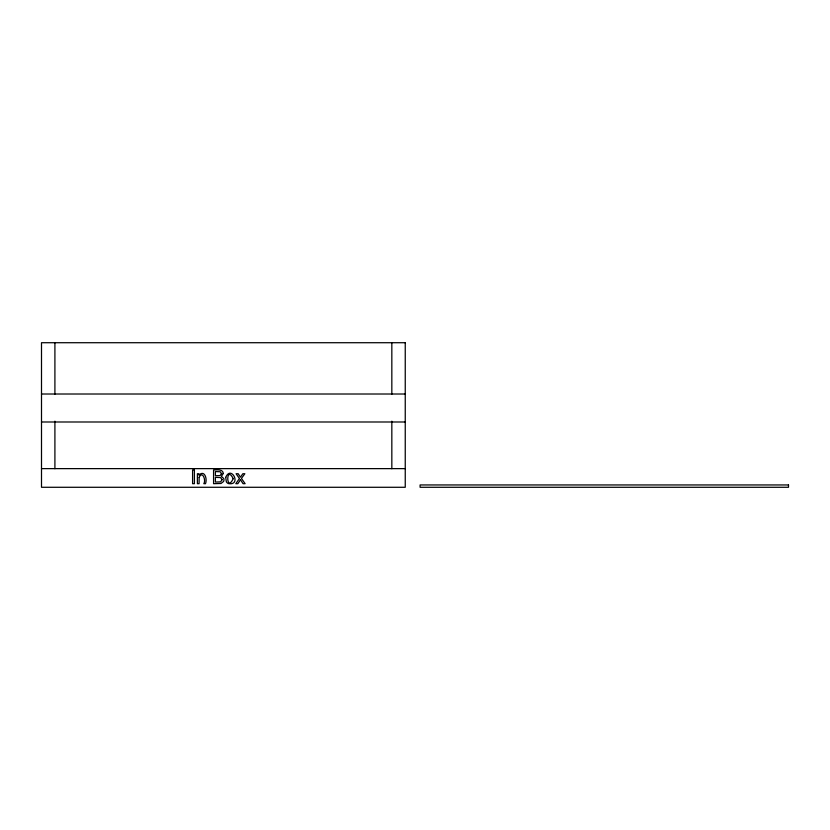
<?xml version="1.0" encoding="UTF-8"?>
<svg xmlns="http://www.w3.org/2000/svg" width="830" height="830" viewBox="0 0 830 830"><rect width="100%" height="100%" fill="white"/><g stroke="black" fill="none" stroke-linecap="round" stroke-linejoin="round"><path stroke-width="1.25" d="M41.5 394.011L405.248 394.011M41.5 421.993L405.248 421.993M41.5 468.628L405.248 468.628M391.833 342.717L391.833 394.209M391.833 421.184L391.833 468.722M54.905 342.717L54.905 394.209M54.905 421.184L54.905 468.722M199.138 477.375L199.096 483.693L197.405 483.693L197.405 473.723L198.92 473.723L198.92 475.144C204.709 469.396 207.438 479.18 205.498 483.693L203.817 483.693C206.265 480.217 202.333 470.226 199.138 477.375M233.22 478.651C226.144 493.56 225.812 464.043 233.22 478.651M225.719 477.416L226.341 481.825A4.192 4.192 0 0 0 228.395 483.579C242.059 485.944 231.165 464.427 225.719 477.416M222.067 479.709L220.635 481.857L215.395 482.064L215.395 477.343L220.583 477.572L222.067 479.709M221.496 473.671L220.106 475.559L215.395 475.715L215.395 471.565L220.23 471.751L221.496 473.671M223.291 473.453L221.371 476.368L223.789 478.578A4.026 4.026 0 0 1 223.55 481.504L221.039 483.465L213.569 483.693L213.569 469.936C216.651 470.039 222.938 468.722 223.291 473.453M240.472 479.761L237.857 483.693L235.803 483.693L239.445 478.516L236.083 473.723L238.189 473.723L240.42 477.177L242.858 473.723L244.871 473.723L241.426 478.422L245.13 483.693L243.066 483.693L240.472 479.761M405.248 342.717L41.5 342.717L41.5 487.283L405.248 487.283L405.248 342.717M194.407 469.936L192.591 469.936L192.591 483.693L194.407 483.693L194.407 469.936M788.5 484.948L420.094 484.948L420.094 487.283L788.5 487.283L788.5 484.948"/></g></svg>
